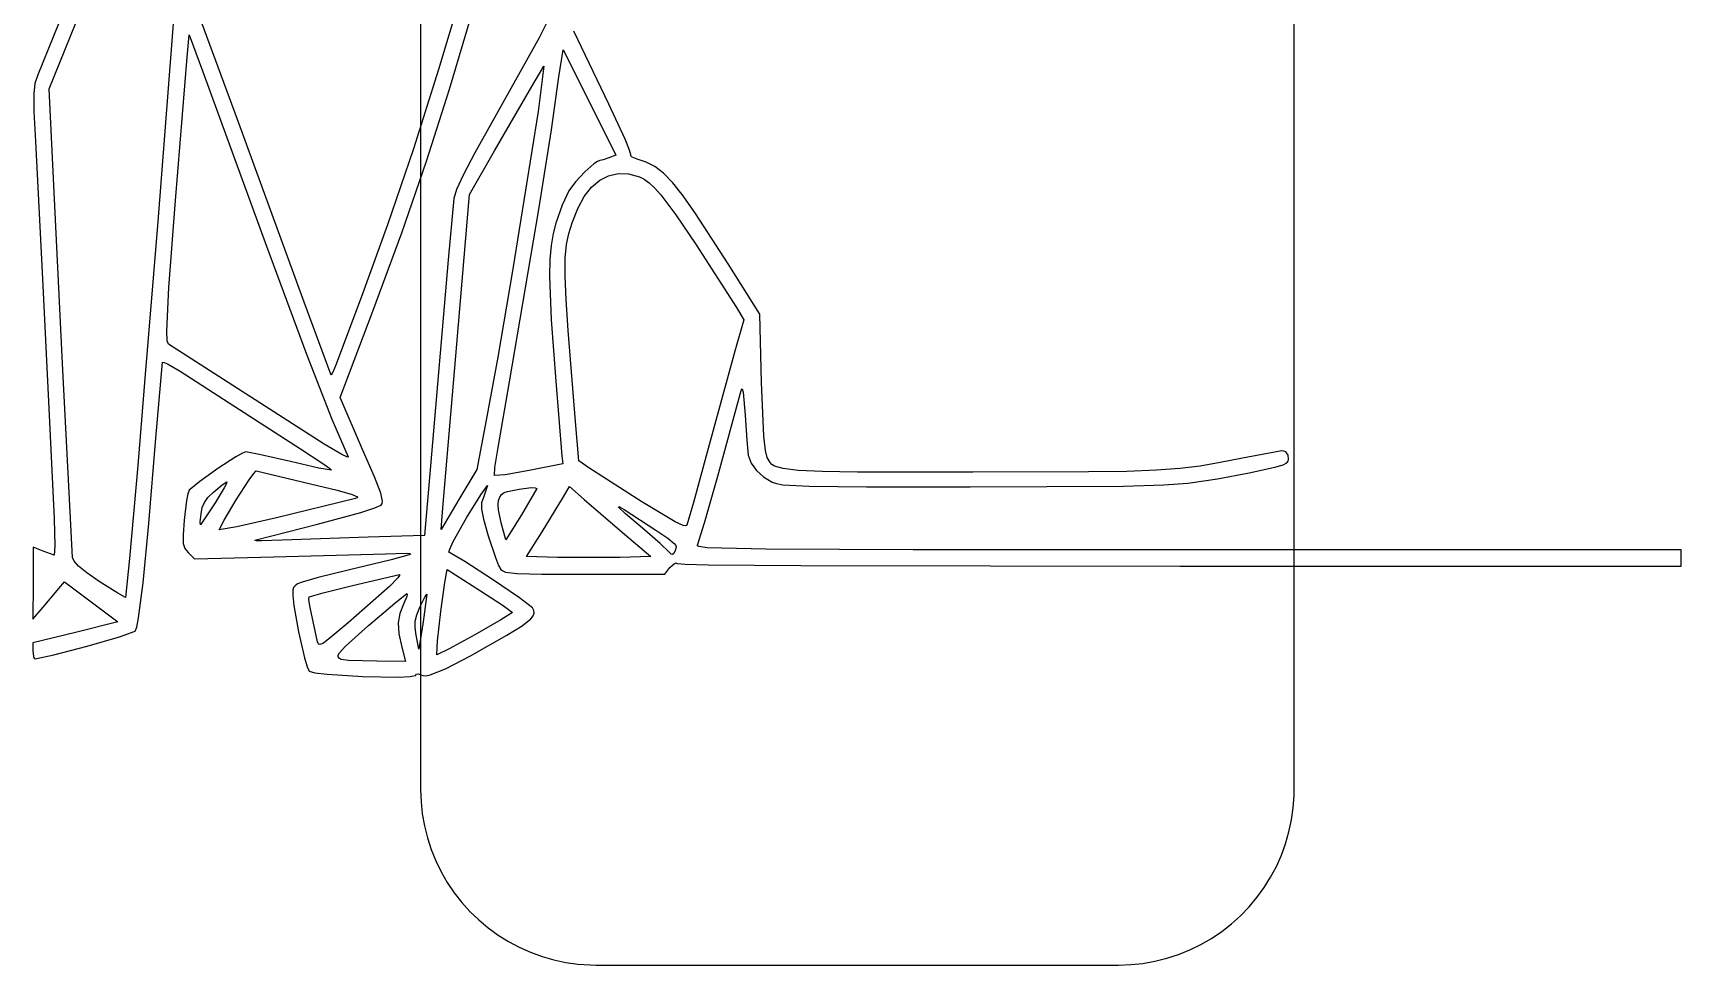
# Model space of a CAD drawing. Extents: x -40 to 320, y 1 to 395.
# Drawn here: x -40 to 320, y 1 to 204.7 of the extents above; entities that cross this region are included whole.
import ezdxf

# ---------------------------------------------------------------- set-up
doc = ezdxf.new("R2010")
doc.units = 0

msp = doc.modelspace()

# ---------------------------------------------------------------- linework, layer by layer
at = {"layer": 'Layer 1'}
for p, q in [((44.6336, 356.5), (44.6336, 39.4004)), ((235.443, 39.4004), (235.443, 356.494)), ((-25.427506, 229.266175), (-38.9644, 195.61)), ((-36.524927, 192.515841), (-26.647477, 216.971441)), ((-8.975147, 212.865841), (-9.689179, 203.047891)), ((53.68131, 213.996231), (48.572441, 196.786008)), ((50.984163, 192.476837), (56.12091, 209.831162)), ((4.6511, 185.791921), (-3.79828, 208.700421)), ((72.091056, 206.768515), (70.513299, 203.642768)), ((-9.68922, 203.047781), (-12.731296, 163.500781)), ((-9.689179, 203.047891), (-9.68922, 203.047781)), ((-6.35751, 199.418031), (-5.940991, 204.356751)), ((-5.940991, 204.356751), (-3.025361, 196.442891)), ((70.513299, 203.642768), (60.16723, 185.196961)), ((85.752765, 189.183522), (78.076915, 205.130222)), ((-8.931934, 168.13915), (-6.35751, 199.418031)), ((74.863678, 195.13381), (75.756218, 201.08408)), ((75.756218, 201.08408), (81.587478, 189.48108)), ((-38.9644, 195.61), (-39.608702, 193.700334)), ((-3.025361, 196.442891), (10.957739, 158.123191)), ((48.572441, 196.786008), (43.067501, 179.447468)), ((68.913426, 193.051201), (71.591046, 197.513901)), ((71.591046, 197.513901), (70.281986, 187.576951)), ((73.213405, 183.557774), (74.863678, 195.13381)), ((-39.608702, 193.700334), (-39.879253, 191.400179)), ((-39.879253, 191.400179), (-39.826259, 187.560385)), ((-35.572884, 172.939441), (-36.524927, 192.515841)), ((45.953393, 176.717912), (50.984163, 192.476837)), ((60.761556, 178.949101), (68.913426, 193.051201)), ((-39.826259, 187.560385), (-39.499924, 181.0318)), ((70.28198, 187.576991), (64.763109, 153.191878)), ((70.281986, 187.576951), (70.28198, 187.576991)), ((81.587478, 189.48108), (81.58748, 189.481081)), ((81.58748, 189.481081), (87.29974, 177.997081)), ((89.300615, 181.552304), (85.752765, 189.183522)), ((19.192047, 145.925149), (4.6511, 185.791921)), ((60.16723, 185.196961), (56.506884, 178.577264)), ((-39.499924, 181.0318), (-37.952854, 150.9829)), ((70.453036, 166.163472), (73.213405, 183.557774)), ((90.296355, 179.125709), (89.300615, 181.552304)), ((43.067501, 179.447468), (37.439841, 162.811811)), ((40.532131, 161.048237), (45.953393, 176.717912)), ((56.506884, 178.577264), (54.001263, 173.787286)), ((55.287306, 169.428671), (60.761556, 178.949101)), ((83.263317, 176.675354), (82.494894, 176.151567)), ((83.78908, 176.86653), (83.263317, 176.675354)), ((84.54774, 177.030162), (83.78908, 176.86653)), ((85.75267, 177.461557), (84.54774, 177.030162)), ((87.29974, 177.997081), (85.75267, 177.461557)), ((90.572485, 178.116022), (90.296355, 179.125709)), ((90.577133, 177.875222), (90.572485, 178.116022)), ((90.832808, 177.617687), (90.577133, 177.875222)), ((91.941045, 177.163979), (90.832808, 177.617687)), ((93.934748, 176.531084), (91.941045, 177.163979)), ((95.807812, 175.559295), (93.934748, 176.531084)), ((-33.490294, 131.049541), (-35.572884, 172.939441)), ((54.001263, 173.787286), (52.510905, 170.536945)), ((80.531304, 174.404605), (78.500774, 172.22253)), ((82.494894, 176.151567), (80.531304, 174.404605)), ((83.751964, 172.552682), (85.680112, 173.545409)), ((85.680112, 173.545409), (87.769336, 174.001216)), ((87.769336, 174.001216), (90.016152, 173.918708)), ((90.016152, 173.918708), (92.417073, 173.296491)), ((92.417073, 173.296491), (92.41698, 173.296391)), ((92.41698, 173.296391), (93.456533, 172.776788)), ((97.690634, 174.099391), (95.807812, 175.559295)), ((99.713608, 172.002154), (97.690634, 174.099391)), ((52.510905, 170.536945), (51.89635, 168.536161)), ((52.550186, 136.702171), (55.287306, 169.428671)), ((77.00577, 170.20223), (75.533077, 167.070901)), ((78.500774, 172.22253), (77.00577, 170.20223)), ((80.392847, 168.962053), (81.988381, 171.024432)), ((81.988381, 171.024432), (83.751964, 172.552682)), ((93.456533, 172.776788), (94.552567, 171.984542)), ((94.552567, 171.984542), (95.750409, 170.864566)), ((95.750409, 170.864566), (97.095381, 169.361772)), ((97.095381, 169.361772), (100.40802, 164.987387)), ((102.00713, 169.118364), (99.713608, 172.002154)), ((-10.351632, 149.115966), (-8.931934, 168.13915)), ((51.89635, 168.536161), (50.654231, 155.192695)), ((64.034178, 128.49081), (70.453036, 166.163472)), ((75.533077, 167.070901), (74.14964, 163.18091)), ((77.719873, 163.240491), (78.968849, 166.366941)), ((78.968849, 166.366941), (80.392847, 168.962053)), ((104.701597, 165.298801), (102.00713, 169.118364)), ((-12.731296, 163.500781), (-15.63949, 128.371881)), ((37.439841, 162.811811), (31.96281, 147.710231)), ((74.14964, 163.18091), (73.563911, 160.92678)), ((77.003866, 160.944517), (77.719873, 163.240491)), ((100.40802, 164.987387), (104.85308, 158.420691)), ((111.814945, 154.255479), (104.701597, 165.298801)), ((34.22391, 143.961662), (40.532131, 161.048237)), ((73.563911, 160.92678), (73.145533, 158.324003)), ((76.244045, 155.521391), (76.510297, 158.495138)), ((76.510297, 158.495138), (77.003866, 160.944517)), ((104.85308, 158.420691), (113.65948, 144.735091)), ((10.957739, 158.123191), (10.95778, 158.123181)), ((10.95778, 158.123181), (19.704685, 134.522919)), ((50.654231, 155.192695), (46.77912, 110.164061)), ((72.894506, 155.252643), (72.81083, 151.592762)), ((73.145533, 158.324003), (72.894506, 155.252643)), ((76.209994, 151.652316), (76.244045, 155.521391)), ((64.763109, 153.191878), (61.479306, 133.915771)), ((72.81083, 151.592762), (73.145533, 142.027695)), ((76.413023, 146.51695), (76.209994, 151.652316)), ((118.717255, 143.247479), (111.814945, 154.255479)), ((-37.952854, 150.9829), (-36.465284, 121.2315)), ((-10.800692, 139.564864), (-10.351632, 149.115966)), ((31.96281, 147.710231), (26.19105, 132.358531)), ((25.12, 129.978421), (19.192047, 145.925149)), ((76.858014, 139.744332), (76.413023, 146.51695)), ((113.65948, 144.735091), (115.20655, 142.057471)), ((27.08359, 125.039762), (34.22391, 143.961662)), ((73.145533, 142.027695), (74.14964, 128.66931)), ((115.20655, 142.057471), (113.24296, 135.214661)), ((119.133774, 128.371779), (118.717255, 143.247479)), ((-10.71876, 137.471465), (-10.800692, 139.564864)), ((-10.4632, 136.702231), (-10.71876, 137.471465)), ((78.493408, 119.803491), (76.858014, 139.744332)), ((23.5723, 114.864731), (-10.4632, 136.702231)), ((19.704685, 134.522919), (25.23838, 120.338981)), ((49.456046, 100.107971), (52.550186, 136.702171)), ((61.479306, 133.915771), (58.97648, 120.100891)), ((113.24296, 135.214661), (107.23319, 113.139161)), ((-31.943224, 100.108141), (-33.490294, 131.049541)), ((-13.199725, 116.17372), (-11.712155, 132.77502)), ((-11.712155, 132.77502), (-11.388493, 132.752823)), ((-11.388493, 132.752823), (-10.640176, 132.418933)), ((-10.640176, 132.418933), (-7.866789, 130.818868)), ((-7.866789, 130.818868), (2.806545, 123.90912)), ((25.499329, 130.588328), (25.12, 129.978421)), ((26.19105, 132.358531), (25.499329, 130.588328)), ((-15.63949, 128.371881), (-17.12706, 110.223581)), ((61.54994, 114.172999), (64.034178, 128.49081)), ((74.14964, 128.66931), (75.5182, 112.30611)), ((109.576038, 107.880618), (114.670954, 126.586741)), ((114.670954, 126.586741), (114.884792, 126.963283)), ((114.884792, 126.963283), (115.087473, 126.207413)), ((115.087473, 126.207413), (115.503992, 121.231501)), ((119.639544, 116.590283), (119.133774, 128.371779)), ((2.806545, 123.90912), (18.396245, 113.85312)), ((31.96281, 113.734262), (27.08359, 125.039762)), ((-36.465284, 121.2315), (-35.438862, 98.523775)), ((25.23838, 120.338981), (28.80854, 112.127611)), ((58.97648, 120.100891), (56.89389, 109.330891)), ((79.20744, 111.235101), (78.493408, 119.803491)), ((115.503992, 121.231501), (115.883322, 115.720061)), ((-14.759814, 97.507544), (-13.199725, 116.17372)), ((115.883322, 115.720061), (116.218024, 112.484601)), ((119.953792, 113.494288), (119.639544, 116.590283)), ((4.301542, 112.096871), (0.366924, 109.561499)), ((5.722169, 112.899111), (4.301542, 112.096871)), ((6.495705, 113.1986), (5.722169, 112.899111)), ((9.7386, 112.573819), (6.495705, 113.1986)), ((16.194645, 111.0565), (9.7386, 112.573819)), ((18.396245, 113.85312), (23.282905, 110.654849)), ((27.395351, 112.625946), (23.5723, 114.864731)), ((28.492432, 112.111806), (27.395351, 112.625946)), ((28.759264, 112.047538), (28.492432, 112.111806)), ((28.80854, 112.127611), (28.759264, 112.047538)), ((34.561402, 107.719814), (31.96281, 113.734262)), ((60.887972, 109.739121), (61.54994, 114.172999)), ((75.5182, 112.30611), (75.696708, 110.58053)), ((107.23319, 113.139161), (104.265494, 102.146044)), ((116.218024, 112.484601), (116.8521, 110.735779)), ((120.323824, 111.949079), (119.953792, 113.494288)), ((120.963105, 110.888488), (120.323824, 111.949079)), ((224.156024, 111.830069), (219.26482, 110.842927)), ((232.783914, 113.436639), (224.156024, 111.830069)), ((233.225304, 113.375276), (232.783914, 113.436639)), ((233.603937, 113.168876), (233.225304, 113.375276)), ((234.122726, 112.454844), (233.603937, 113.168876)), ((234.239872, 111.562305), (234.122726, 112.454844)), ((-17.12706, 110.223581), (-18.91214, 89.873681)), ((0.366924, 109.561499), (-3.612328, 106.747207)), ((7.173695, 107.057853), (8.185473, 108.490917)), ((8.185473, 108.490917), (8.69659, 109.033531)), ((8.69659, 109.033531), (20.59709, 106.236901)), ((22.427555, 109.613556), (16.194645, 111.0565)), ((25.179555, 109.15241), (22.427555, 109.613556)), ((23.282905, 110.654849), (24.713759, 109.61913)), ((24.713759, 109.61913), (25.179555, 109.15241)), ((46.77912, 110.164061), (45.47006, 94.931361)), ((56.89389, 109.330891), (52.96671, 102.785591)), ((60.761528, 108.02191), (60.887972, 109.739121)), ((63.141639, 108.200418), (60.761528, 108.02191)), ((68.377878, 109.09296), (63.141639, 108.200418)), ((75.696708, 110.58053), (68.377878, 109.09296)), ((81.40904, 109.688031), (79.20744, 111.235101)), ((92.95254, 102.250191), (81.40904, 109.688031)), ((116.8521, 110.735779), (117.988229, 109.11526)), ((117.988229, 109.11526), (119.548316, 107.706719)), ((121.377972, 110.459389), (120.963105, 110.888488)), ((121.94616, 110.091477), (121.377972, 110.459389)), ((123.812001, 109.520389), (121.94616, 110.091477)), ((127.099637, 109.137573), (123.812001, 109.520389)), ((132.348077, 108.905372), (127.099637, 109.137573)), ((140.096332, 108.786134), (132.348077, 108.905372)), ((165.248324, 108.735929), (140.096332, 108.786134)), ((190.510031, 108.801009), (165.248324, 108.735929)), ((198.933032, 108.930473), (190.510031, 108.801009)), ((205.390349, 109.167321), (198.933032, 108.930473)), ((210.511645, 109.543629), (205.390349, 109.167321)), ((214.926581, 110.091472), (210.511645, 109.543629)), ((219.26482, 110.842927), (214.926581, 110.091472)), ((218.709641, 107.31158), (225.598929, 108.602044)), ((225.598929, 108.602044), (231.216361, 109.870195)), ((231.216361, 109.870195), (233.014701, 110.384336)), ((233.014701, 110.384336), (233.854964, 110.759019)), ((233.854964, 110.759019), (234.116451, 111.13277)), ((234.116451, 111.13277), (234.239872, 111.562305)), ((-5.940395, 104.80872), (-6.224892, 104.028677)), ((-3.612328, 106.747207), (-5.940395, 104.80872)), ((-0.585745, 104.392311), (1.296026, 105.991446)), ((1.764609, 105.299726), (-0.228735, 102.071701)), ((1.296026, 105.991446), (2.329885, 106.653411)), ((2.264804, 106.288958), (1.764609, 105.299726)), ((2.329885, 106.653411), (2.264804, 106.288958)), ((4.367773, 102.689048), (7.173695, 107.057853)), ((20.59709, 106.236901), (20.59718, 106.236891)), ((20.59718, 106.236891), (26.40706, 104.805105)), ((26.40706, 104.805105), (29.678776, 103.886532)), ((35.927174, 104.1766), (34.561402, 107.719814)), ((57.801974, 103.797235), (59.215166, 105.820328)), ((59.215166, 105.820328), (58.441631, 103.440218)), ((62.895058, 104.273416), (63.61769, 104.511311)), ((63.61769, 104.511311), (66.17631, 105.046835)), ((66.17631, 105.046835), (68.779555, 105.396413)), ((70.04398, 105.165841), (66.65233, 99.453581)), ((68.779555, 105.396413), (69.690692, 105.356435)), ((69.690692, 105.356435), (70.04399, 105.16584)), ((70.04399, 105.16584), (70.04398, 105.165841)), ((75.87528, 103.380771), (77.18434, 105.582371)), ((77.18434, 105.582371), (80.33798, 102.785741)), ((106.64646, 97.643363), (109.576038, 107.880618)), ((119.548316, 107.706719), (121.454264, 106.593831)), ((121.454264, 106.593831), (122.40015, 106.254943)), ((122.40015, 106.254943), (123.777662, 105.991365)), ((123.777662, 105.991365), (129.509451, 105.656662)), ((129.509451, 105.656662), (142.013396, 105.522782)), ((142.013396, 105.522782), (164.653264, 105.522781)), ((164.653264, 105.522781), (198.138402, 105.693851)), ((198.138402, 105.693851), (206.976425, 105.949527)), ((206.976425, 105.949527), (212.255464, 106.355819)), ((212.255464, 106.355819), (218.709641, 107.31158)), ((-6.520546, 102.54018), (-7.011445, 98.26342)), ((-6.224892, 104.028677), (-6.520546, 102.54018)), ((-0.22872, 102.071701), (-3.44187, 97.251981)), ((-3.322865, 99.632091), (-3.070908, 101.00344)), ((-3.070908, 101.00344), (-2.601395, 102.123764)), ((-2.601395, 102.123764), (-1.808337, 103.188306)), ((-1.808337, 103.188306), (-0.585745, 104.392311)), ((-0.228735, 102.071701), (-0.22872, 102.071701)), ((1.718044, 98.26446), (4.367773, 102.689048)), ((30.41513, 102.964241), (13.151918, 98.784177)), ((29.678776, 103.886532), (30.864182, 103.324976)), ((30.815722, 103.129268), (30.41513, 102.964241)), ((30.864182, 103.324976), (30.815722, 103.129268)), ((31.568626, 99.966777), (34.645091, 100.943924)), ((34.645091, 100.943924), (36.00899, 101.536162)), ((36.322309, 102.362692), (35.927174, 104.1766)), ((36.00899, 101.536162), (36.23782, 101.872376)), ((36.23782, 101.872376), (36.322309, 102.362692)), ((52.96671, 102.785591), (49.09903, 96.240291)), ((54.692956, 98.739508), (57.801974, 103.797235)), ((57.962821, 102.076307), (57.913545, 100.651032)), ((58.441631, 103.440218), (57.962821, 102.076307)), ((61.59437, 101.606485), (61.683856, 102.540282)), ((61.659683, 100.48651), (61.59437, 101.606485)), ((61.683856, 102.540282), (61.929536, 103.292783)), ((61.929536, 103.292783), (62.332805, 103.868867)), ((62.332805, 103.868867), (62.895058, 104.273416)), ((71.17457, 95.704921), (75.87528, 103.380771)), ((80.33798, 102.785741), (89.20388, 95.169391)), ((87.89482, 101.119665), (87.932706, 101.212289)), ((89.419579, 99.62466), (87.89482, 101.119665)), ((87.932706, 101.212289), (88.097501, 101.191254)), ((88.097501, 101.191254), (89.114625, 100.62133)), ((100.22675, 97.928809), (92.95254, 102.250191)), ((104.265494, 102.146044), (102.77049, 97.132961)), ((-35.438862, 98.523775), (-35.293824, 92.606044)), ((-31.4077, 90.111691), (-31.943224, 100.108141)), ((-15.996356, 84.57036), (-14.759814, 97.507544)), ((-7.011445, 98.26342), (-7.223423, 95.023312)), ((-3.493935, 97.861884), (-3.322865, 99.632091)), ((-3.44187, 97.251981), (-3.493935, 97.861884)), ((0.66373, 96.121431), (1.718044, 98.26446)), ((13.151918, 98.784177), (4.4673, 96.839183)), ((8.45929, 93.860312), (22.08539, 97.370972)), ((22.08539, 97.370972), (31.568626, 99.966777)), ((49.09903, 96.240291), (49.456046, 100.107971)), ((51.777321, 93.57021), (54.692956, 98.739508)), ((57.913545, 100.651032), (58.366323, 98.478252)), ((58.366323, 98.478252), (59.393674, 94.871828)), ((62.24913, 97.668501), (61.659683, 100.48651)), ((63.26068, 93.979331), (62.24913, 97.668501)), ((66.65233, 99.453581), (63.26068, 93.979331)), ((89.114625, 100.62133), (96.04669, 96.061935)), ((93.13106, 96.478455), (89.419579, 99.62466)), ((102.022988, 97.120875), (100.22675, 97.928809)), ((105.150524, 92.789241), (106.64646, 97.643363)), ((-7.223423, 95.023312), (-7.189953, 93.138751)), ((4.4673, 96.839183), (0.66373, 96.121431)), ((8.761454, 93.759901), (8.45929, 93.860312)), ((9.984049, 93.726431), (8.761454, 93.759901)), ((14.40956, 93.860312), (9.984049, 93.726431)), ((33.21246, 94.514842), (14.40956, 93.860312)), ((45.47006, 94.931361), (33.21246, 94.514842)), ((59.393674, 94.871828), (60.970497, 90.066985)), ((67.78292, 90.290171), (71.17457, 95.704921)), ((89.20388, 95.169391), (94.91614, 90.290171)), ((89.20388, 95.169391), (89.20388, 95.169391)), ((96.983858, 93.146302), (93.13106, 96.478455)), ((96.04669, 96.061935), (96.04669, 96.061931)), ((96.04669, 96.061931), (98.673175, 94.293586)), ((98.673175, 94.293586), (100.055684, 93.161176)), ((102.519463, 97.02825), (102.022988, 97.120875)), ((102.77049, 97.132961), (102.519463, 97.02825)), ((-37.833844, 91.48014), (-39.975944, 92.37268)), ((-39.975944, 92.37268), (-39.975944, 84.45882)), ((-35.394234, 90.5876), (-37.833844, 91.48014)), ((-35.293824, 92.606044), (-35.394234, 90.5876)), ((-31.065561, 89.268424), (-31.4077, 90.111691)), ((-7.189953, 93.138751), (-6.844093, 92.04632)), ((-6.844093, 92.04632), (-6.118904, 91.1826)), ((-6.118904, 91.1826), (-4.750344, 89.81404)), ((-4.750344, 89.81404), (12.564956, 90.230559)), ((12.564956, 90.230559), (37.020556, 90.885089)), ((37.020556, 90.885089), (41.511149, 91.030127)), ((42.152663, 90.706581), (38.17528, 89.579749)), ((41.511149, 91.030127), (42.361154, 90.947846)), ((42.395235, 90.849701), (42.152663, 90.706581)), ((42.361154, 90.947846), (42.395235, 90.849701)), ((50.825276, 91.301668), (50.994487, 91.953409)), ((54.281976, 89.261803), (50.825276, 91.301668)), ((50.994487, 91.953409), (51.777321, 93.57021)), ((60.970497, 90.066985), (61.669653, 88.378598)), ((74.56623, 90.111663), (67.78292, 90.290171)), ((88.13283, 90.111663), (74.56623, 90.111663)), ((94.91614, 90.290171), (88.13283, 90.111663)), ((98.96232, 91.242215), (96.983858, 93.146302)), ((99.34258, 90.846149), (98.96232, 91.242215)), ((99.639164, 90.751317), (99.34258, 90.846149)), ((99.924591, 90.991187), (99.639164, 90.751317)), ((100.27138, 91.599231), (99.924591, 90.991187)), ((100.055684, 93.161176), (100.372838, 92.739311)), ((100.489868, 92.363468), (100.27138, 91.599231)), ((100.372838, 92.739311), (100.489868, 92.363468)), ((105.130267, 92.620988), (105.150524, 92.789241)), ((105.381698, 92.472434), (105.130267, 92.620988)), ((107.234102, 92.229541), (105.381698, 92.472434)), ((120.078399, 91.926448), (107.234102, 92.229541)), ((152.235009, 91.801864), (120.078399, 91.926448)), ((212.255524, 91.777691), (152.235009, 91.801864)), ((319.955524, 91.777691), (212.255524, 91.777691)), ((319.955524, 89.992611), (319.955524, 91.777691)), ((-30.054016, 88.185288), (-31.065561, 89.268424)), ((-28.261498, 86.756294), (-30.054016, 88.185288)), ((-25.57644, 84.875451), (-28.261498, 86.756294)), ((-18.91214, 89.873681), (-19.80468, 81.364791)), ((28.809186, 87.314929), (22.277843, 85.741826)), ((38.17528, 89.579749), (28.809186, 87.314929)), ((49.913594, 84.66623), (50.46771, 87.493491)), ((50.46771, 87.493491), (57.72704, 82.852281)), ((60.360542, 85.291845), (54.281976, 89.261803)), ((61.669653, 88.378598), (62.190304, 87.493498)), ((62.190304, 87.493498), (62.567774, 87.174136)), ((62.567774, 87.174136), (63.179536, 86.924503)), ((63.179536, 86.924503), (65.73071, 86.600957)), ((65.73071, 86.600957), (71.093381, 86.455919)), ((71.093381, 86.455919), (80.517104, 86.422448)), ((80.517104, 86.422448), (97.951404, 86.422448)), ((97.951404, 86.422448), (99.081954, 87.910018)), ((99.081954, 87.910018), (100.063748, 88.824873)), ((100.063748, 88.824873), (100.437498, 88.93923)), ((100.437498, 88.93923), (100.688524, 88.802558)), ((100.688524, 88.802558), (102.411314, 88.657404)), ((102.411314, 88.657404), (107.442082, 88.533866)), ((107.442082, 88.533866), (127.673003, 88.34885)), ((127.673003, 88.34885), (210.530524, 88.207531)), ((210.530524, 88.207531), (319.955524, 88.207531)), ((319.955524, 88.207531), (319.955524, 89.992611)), ((-39.975944, 84.45882), (-40.035447, 76.60446)), ((-37.774347, 79.28208), (-34.382697, 83.32826)), ((-34.382697, 83.32826), (-33.133137, 84.75632)), ((-33.133137, 84.75632), (-27.301877, 80.41262)), ((-21.485632, 82.272205), (-25.57644, 84.875451)), ((-16.965134, 76.888006), (-15.996356, 84.57036)), ((16.730186, 83.030739), (16.705432, 81.795243)), ((16.895323, 83.517451), (16.730186, 83.030739)), ((17.203405, 83.934433), (16.895323, 83.517451)), ((17.775065, 84.323524), (17.203405, 83.934433)), ((18.730936, 84.726561), (17.775065, 84.323524)), ((22.277843, 85.741826), (18.730936, 84.726561)), ((23.326995, 82.354938), (29.790468, 83.990334)), ((37.91259, 83.863881), (28.80868, 75.831021)), ((29.790468, 83.990334), (39.9952, 86.363001)), ((37.91261, 83.863891), (37.91259, 83.863881)), ((39.645622, 85.648969), (37.91261, 83.863891)), ((40.0296, 86.173336), (39.645622, 85.648969)), ((39.9952, 86.363001), (40.0296, 86.173336)), ((49.0694, 78.307821), (49.913594, 84.66623)), ((57.72699, 82.852331), (62.65828, 79.624308)), ((57.72704, 82.852281), (57.72699, 82.852331)), ((66.238301, 81.277273), (60.360542, 85.291845)), ((-40.035447, 76.60446), (-37.774347, 79.28208)), ((-27.301877, 80.41262), (-21.470617, 76.00942)), ((-19.80468, 81.364791), (-21.485632, 82.272205)), ((16.705432, 81.795243), (16.944954, 79.64001)), ((16.944954, 79.64001), (17.957431, 73.844996)), ((20.253313, 80.861788), (20.2998, 81.483781)), ((20.508056, 79.185485), (20.253313, 80.861788)), ((20.2998, 81.483781), (23.326995, 82.354938)), ((33.271372, 75.235994), (38.983633, 80.144967)), ((38.983633, 80.144967), (41.661252, 82.197814)), ((40.88772, 79.877201), (40.095591, 77.865268)), ((41.609187, 81.55072), (40.887717, 79.877204)), ((40.887717, 79.877204), (40.88772, 79.877201)), ((41.732841, 82.044408), (41.609187, 81.55072)), ((41.661252, 82.197814), (41.732841, 82.044408)), ((43.793121, 77.538), (44.457878, 79.222671)), ((44.457878, 79.222671), (45.47686, 81.320141)), ((46.004948, 82.078801), (45.17191, 76.009521)), ((45.47686, 81.320141), (46.004948, 82.078801)), ((62.65828, 79.624308), (64.68881, 78.092111)), ((69.092576, 79.103568), (66.238301, 81.277273)), ((-21.470617, 76.00942), (-30.753037, 73.68881)), ((-17.366545, 74.869214), (-16.965134, 76.888006)), ((22.14438, 71.665831), (20.508056, 79.185485)), ((28.80868, 75.831021), (25.349158, 72.879129)), ((40.095591, 77.865268), (39.772044, 75.786392)), ((39.772044, 75.786392), (39.917082, 73.417441)), ((43.445402, 74.838062), (43.468646, 76.188031)), ((43.468646, 76.188031), (43.793121, 77.538)), ((45.17191, 76.009521), (44.219867, 70.059251)), ((45.17191, 76.009521), (45.17191, 76.009521)), ((48.359086, 71.871296), (49.0694, 78.307821)), ((62.138568, 76.457647), (56.514648, 73.227766)), ((64.68881, 78.092111), (62.138568, 76.457647)), ((66.799859, 75.162448), (68.72068, 76.70115)), ((68.72068, 76.70115), (69.207626, 77.343244)), ((69.367077, 78.515864), (69.092576, 79.103568)), ((69.207626, 77.343244), (69.41426, 77.938619)), ((69.41426, 77.938619), (69.367077, 78.515864)), ((-30.753037, 73.68881), (-40.035457, 71.42771)), ((-28.216717, 70.735986), (-21.159134, 72.771164)), ((-21.159134, 72.771164), (-17.721935, 73.98632)), ((-17.721935, 73.98632), (-17.366545, 74.869214)), ((17.957431, 73.844996), (19.248825, 68.195029)), ((25.349158, 72.879129), (23.401374, 71.405508)), ((28.161575, 70.64592), (33.271372, 75.235994)), ((39.917082, 73.417441), (40.530704, 70.535281)), ((43.684343, 73.153391), (43.445402, 74.838062)), ((44.219867, 70.059251), (43.684343, 73.153391)), ((56.514648, 73.227766), (50.857258, 70.109453)), ((55.505523, 68.622725), (63.439816, 73.093798)), ((63.439816, 73.093798), (66.799859, 75.162448)), ((-40.035457, 71.42771), (-40.035457, 69.70213)), ((-40.035457, 69.70213), (-39.909013, 68.482324)), ((-39.909013, 68.482324), (-39.759327, 68.112291)), ((-39.559435, 67.97655), (-35.486284, 68.823533)), ((-35.486284, 68.823533), (-28.216717, 70.735986)), ((22.276982, 71.295684), (22.14438, 71.665831)), ((22.491168, 71.103346), (22.276982, 71.295684)), ((22.846209, 71.127171), (22.491168, 71.103346)), ((23.401374, 71.405508), (22.846209, 71.127171)), ((26.621942, 68.370873), (26.661165, 68.768056)), ((26.661165, 68.768056), (26.932936, 69.270967)), ((26.932936, 69.270967), (28.161575, 70.64592)), ((40.530704, 70.535281), (41.363742, 67.381641)), ((48.20661, 68.809691), (48.359086, 71.871296)), ((50.857258, 70.109453), (48.20661, 68.809691)), ((50.08149, 65.797275), (55.505523, 68.622725)), ((-39.759327, 68.112291), (-39.559435, 67.97655)), ((19.248825, 68.195029), (19.836994, 66.221104)), ((19.836994, 66.221104), (20.300346, 65.239439)), ((20.300346, 65.239439), (21.531772, 64.891139)), ((21.531772, 64.891139), (24.227521, 64.572823)), ((26.818406, 68.06643), (26.621942, 68.370873)), ((27.253694, 67.841741), (26.818406, 68.06643)), ((28.853295, 67.579673), (27.253694, 67.841741)), ((35.056452, 67.441144), (28.853295, 67.579673)), ((41.363742, 67.381641), (35.056452, 67.441144)), ((46.75492, 64.433362), (50.08149, 65.797275)), ((24.227521, 64.572823), (32.037249, 64.10145)), ((32.037249, 64.10145), (39.780051, 63.975937)), ((39.780051, 63.975937), (42.392142, 64.089944)), ((42.392142, 64.089944), (43.506446, 64.346898)), ((43.506446, 64.346898), (43.765841, 64.61466)), ((43.765841, 64.61466), (44.108911, 64.703914)), ((44.108911, 64.703914), (45.113016, 64.346898)), ((45.113016, 64.346898), (45.749185, 64.241955)), ((45.749185, 64.241955), (46.75492, 64.433362)), ((44.6336, 39.4004), (44.7274, 36.7234)), ((44.7274, 36.7234), (45.0077, 34.0595)), ((235.233, 35.3914), (235.42, 38.0634)), ((235.42, 38.0634), (235.443, 39.4003)), ((45.0077, 34.0595), (45.4731, 31.4217)), ((234.303, 30.1189), (234.86, 32.7389)), ((234.86, 32.7389), (235.233, 35.3914)), ((45.4731, 31.4217), (46.1215, 28.8228)), ((46.1215, 28.8228), (46.9495, 26.2754)), ((233.564, 27.5441), (234.303, 30.1189)), ((46.9495, 26.2754), (47.9532, 23.792)), ((232.648, 25.0271), (233.564, 27.5441)), ((47.9532, 23.792), (49.1277, 21.3846)), ((230.301, 20.2152), (231.558, 22.5802)), ((231.558, 22.5802), (232.648, 25.0271)), ((49.1277, 21.3846), (50.4673, 19.0651)), ((50.4673, 19.0651), (51.9654, 16.8446)), ((228.881, 17.9437), (230.301, 20.2152)), ((51.9654, 16.8446), (53.6147, 14.734)), ((53.6147, 14.734), (55.4073, 12.7437)), ((225.585, 13.725), (227.307, 15.7768)), ((227.307, 15.7768), (228.881, 17.9437)), ((55.4073, 12.7437), (57.3343, 10.8832)), ((57.3343, 10.8832), (59.3864, 9.16168)), ((221.733, 10.006), (223.724, 11.7983)), ((223.724, 11.7983), (225.585, 13.725)), ((59.3864, 9.16168), (61.5536, 7.58751)), ((61.5536, 7.58751), (63.8253, 6.16835)), ((217.402, 6.85935), (219.623, 8.35707)), ((219.623, 8.35707), (221.733, 10.006)), ((63.8253, 6.16835), (66.1905, 4.91111)), ((66.1905, 4.91111), (68.6377, 3.82192)), ((68.6377, 3.82192), (71.1548, 2.90609)), ((210.191, 3.34285), (212.674, 4.34612)), ((212.674, 4.34612), (215.082, 5.52019)), ((215.082, 5.52019), (217.402, 6.85935)), ((71.1548, 2.90609), (73.7297, 2.16807)), ((73.7297, 2.16807), (76.3498, 1.61148)), ((76.3498, 1.61148), (79.0024, 1.239)), ((79.0024, 1.239), (81.6745, 1.05247)), ((81.6745, 1.05247), (83.0047, 1.02925)), ((83.0047, 1.02925), (197.065, 1.02925)), ((197.065, 1.02925), (199.742, 1.12258)), ((199.742, 1.12258), (202.406, 1.40242)), ((202.406, 1.40242), (205.044, 1.8674)), ((205.044, 1.8674), (207.643, 2.51526)), ((207.643, 2.51526), (210.191, 3.34285))]:
    msp.add_line(p, q, dxfattribs=at)

doc.saveas('drawing.dxf')
